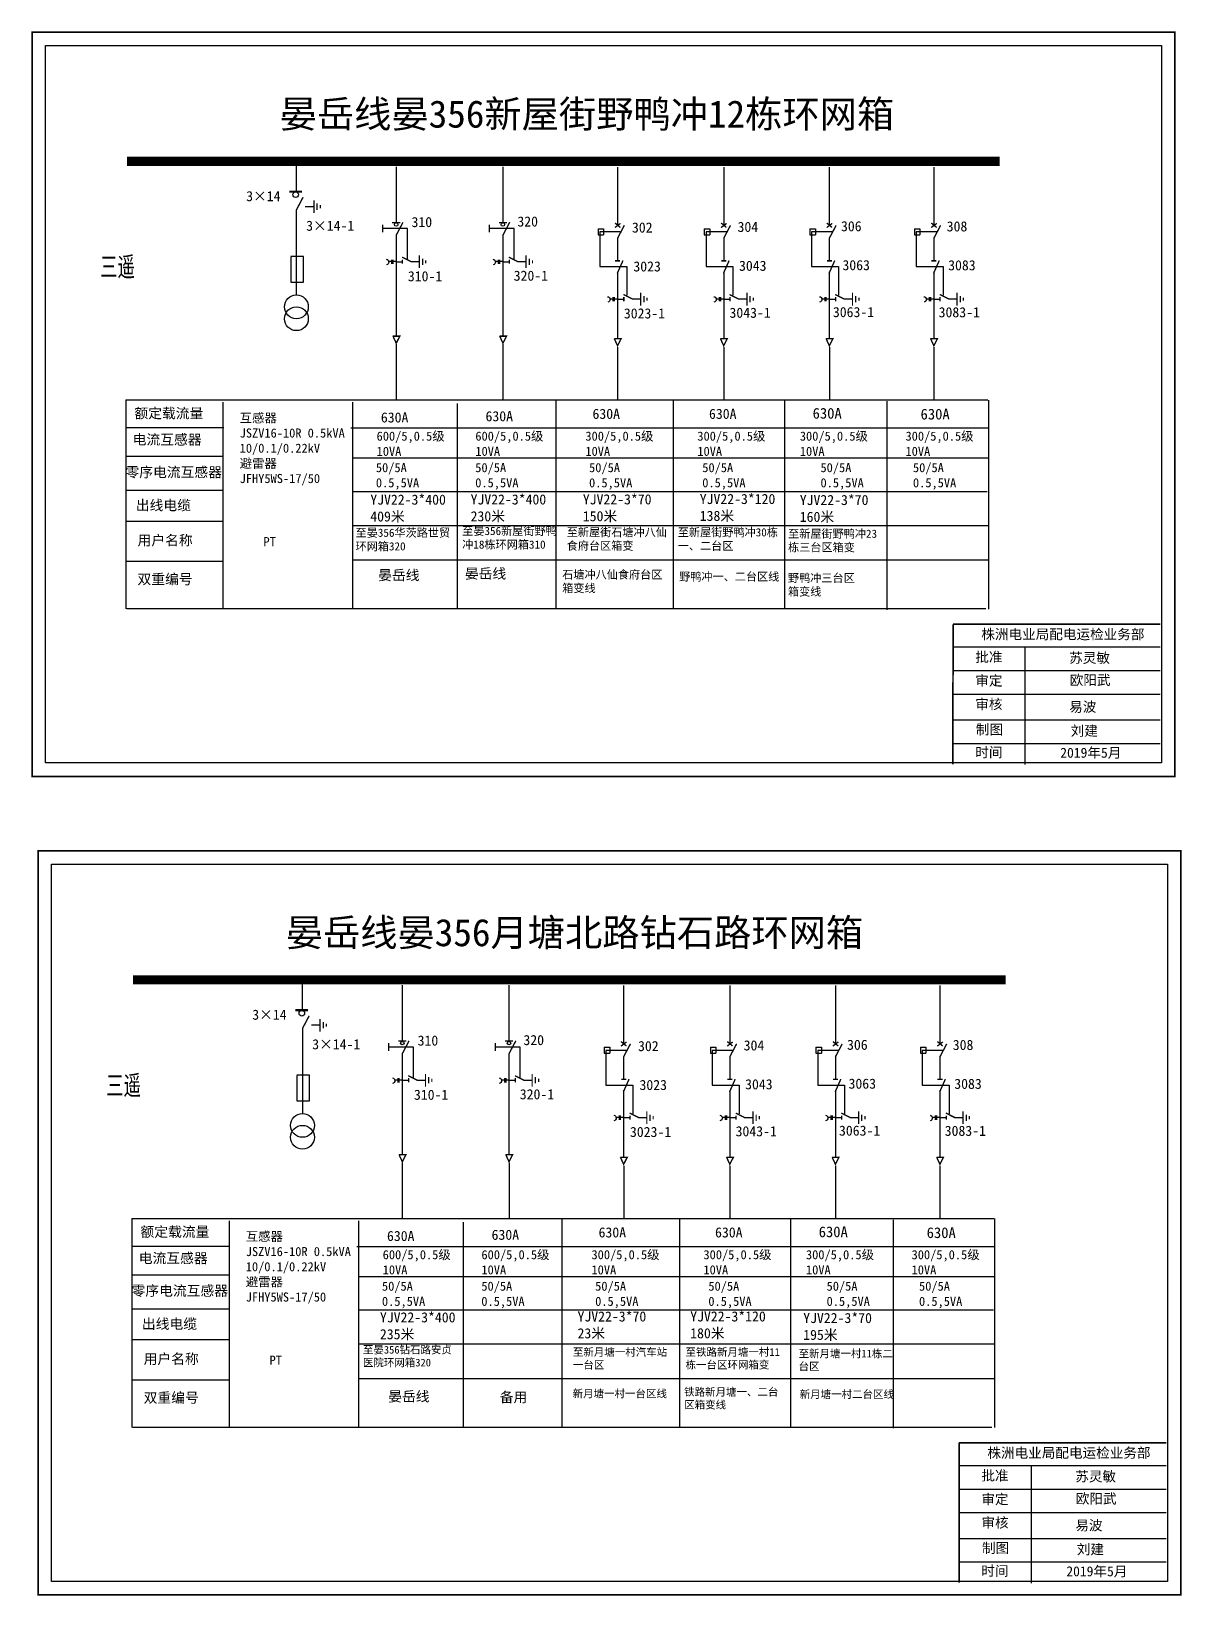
# Model space of a CAD drawing. Extents: x -374 to -258, y -132 to -80.
# Drawn here: x -334.9 to -297, y -131.5 to -80 of the extents above; entities that cross this region are included whole.
import ezdxf

# ---------------------------------------------------------------- set-up
doc = ezdxf.new("R2010")
doc.units = 0
doc.header["$LTSCALE"] = 0.774411
doc.linetypes.add('ACAD_ISO02W100', pattern=[15, 12, -3])
doc.linetypes.add('CENTER', pattern=[50.8, 31.75, -6.35, 6.35, -6.35])
doc.layers.get('0').update_dxf_attribs({"linetype": 'CONTINUOUS'})
doc.layers.add('2', color=7, linetype='CONTINUOUS')
doc.layers.add('3', color=7, linetype='CONTINUOUS')
doc.styles.add('hztxt_txtstyle_0.00_0_0', font='simkai.ttf')
doc.styles.add('hztxt_txtstyle_2.70_0_0', font='simkai.ttf', dxfattribs={"height": 2.7})
doc.styles.add('字体', font='', dxfattribs={"height": 2.5})
doc.styles.add('宋体', font='', dxfattribs={"width": 0.65})
doc.styles.get('字体').set_extended_font_data('SimSun')
doc.styles.get('宋体').set_extended_font_data('SimSun')

# ---------------------------------------------------------------- blocks, each defined once
blk = doc.blocks.new('JD')
for points in [[(-2, 0.2), (-2, -0.2), (2, 0.2), (2, -0.2)], [(1, -1.2), (1, -0.8), (-1, -1.2), (-1, -0.8)], [(-0.5, -1.8), (-0.5, -2.2), (0.5, -1.8), (0.5, -2.2)]]:
    blk.add_trace(points)

msp = doc.modelspace()

# ---------------------------------------------------------------- linework, layer by layer
at = {"color": 0}
for p, q in [((-326.184, -84.267), (-326.184, -85.253)), ((-322.888, -84.447), (-322.888, -86.281)), ((-319.373, -84.447), (-319.373, -86.281)), ((-315.596, -84.458), (-315.596, -86.382)), ((-312.099, -84.458), (-312.099, -86.382)), ((-308.62, -84.458), (-308.62, -86.382)), ((-305.176, -84.458), (-305.176, -86.382)), ((-326.179, -85.864), (-326.179, -88.661)), ((-325.884, -85.753), (-325.602, -85.753)), ((-316.235, -86.487), (-316.056, -86.487)), ((-316.235, -86.487), (-316.235, -86.686)), ((-316.056, -86.487), (-316.056, -86.686)), ((-312.738, -86.487), (-312.558, -86.487)), ((-312.738, -86.487), (-312.738, -86.686)), ((-312.558, -86.487), (-312.558, -86.686)), ((-309.259, -86.487), (-309.079, -86.487)), ((-309.259, -86.487), (-309.259, -86.686)), ((-309.079, -86.487), (-309.079, -86.686)), ((-305.816, -86.487), (-305.636, -86.487)), ((-305.816, -86.487), (-305.816, -86.686)), ((-305.636, -86.487), (-305.636, -86.686)), ((-322.888, -86.69), (-322.888, -90.02)), ((-319.373, -86.69), (-319.373, -90.02)), ((-316.235, -86.686), (-316.056, -86.686)), ((-315.596, -86.791), (-315.596, -87.534)), ((-312.738, -86.686), (-312.558, -86.686)), ((-312.099, -86.791), (-312.099, -87.534)), ((-309.259, -86.686), (-309.079, -86.686)), ((-308.62, -86.791), (-308.62, -87.534)), ((-305.816, -86.686), (-305.636, -86.686)), ((-305.176, -86.791), (-305.176, -87.534)), ((-322.888, -87.574), (-322.681, -87.574)), ((-322.41, -87.568), (-322.128, -87.568)), ((-319.373, -87.574), (-319.165, -87.574)), ((-318.895, -87.568), (-318.612, -87.568)), ((-315.596, -87.905), (-315.596, -90.097)), ((-312.099, -87.905), (-312.099, -90.097)), ((-308.62, -87.905), (-308.62, -90.097)), ((-305.176, -87.905), (-305.176, -90.097)), ((-315.596, -88.805), (-315.389, -88.805)), ((-315.118, -88.799), (-314.836, -88.799)), ((-312.099, -88.805), (-311.892, -88.805)), ((-311.621, -88.799), (-311.339, -88.799)), ((-308.62, -88.805), (-308.412, -88.805)), ((-308.141, -88.799), (-307.859, -88.799)), ((-305.176, -88.805), (-304.969, -88.805)), ((-304.698, -88.799), (-304.416, -88.799)), ((-328.566, -93.05), (-331.777, -93.05)), ((-328.578, -93.995), (-331.789, -93.995)), ((-328.578, -95.109), (-331.789, -95.109)), ((-328.59, -96.126), (-331.801, -96.126)), ((-328.578, -97.449), (-331.79, -97.449)), ((-325.983, -111.226), (-325.983, -112.212)), ((-322.688, -111.406), (-322.688, -113.24)), ((-319.172, -111.406), (-319.172, -113.24)), ((-315.396, -111.417), (-315.396, -113.341)), ((-311.898, -111.417), (-311.898, -113.341)), ((-308.419, -111.417), (-308.419, -113.341)), ((-304.976, -111.417), (-304.976, -113.341)), ((-325.978, -112.823), (-325.978, -115.62)), ((-325.683, -112.712), (-325.401, -112.712)), ((-322.688, -113.648), (-322.688, -116.979)), ((-319.172, -113.648), (-319.172, -116.979)), ((-316.035, -113.445), (-315.855, -113.445)), ((-316.035, -113.445), (-316.035, -113.645)), ((-316.035, -113.645), (-315.855, -113.645)), ((-315.855, -113.445), (-315.855, -113.645)), ((-315.396, -113.75), (-315.396, -114.492)), ((-312.537, -113.445), (-312.358, -113.445)), ((-312.537, -113.445), (-312.537, -113.645)), ((-312.537, -113.645), (-312.358, -113.645)), ((-312.358, -113.445), (-312.358, -113.645)), ((-311.898, -113.75), (-311.898, -114.492)), ((-309.058, -113.445), (-308.878, -113.445)), ((-309.058, -113.445), (-309.058, -113.645)), ((-309.058, -113.645), (-308.878, -113.645)), ((-308.878, -113.445), (-308.878, -113.645)), ((-308.419, -113.75), (-308.419, -114.492)), ((-305.615, -113.445), (-305.435, -113.445)), ((-305.615, -113.445), (-305.615, -113.645)), ((-305.615, -113.645), (-305.435, -113.645)), ((-305.435, -113.445), (-305.435, -113.645)), ((-304.976, -113.75), (-304.976, -114.492)), ((-322.688, -114.533), (-322.48, -114.533)), ((-322.21, -114.527), (-321.927, -114.527)), ((-319.172, -114.533), (-318.965, -114.533)), ((-318.694, -114.527), (-318.412, -114.527)), ((-315.396, -114.864), (-315.396, -117.056)), ((-311.898, -114.864), (-311.898, -117.056)), ((-308.419, -114.864), (-308.419, -117.056)), ((-304.976, -114.864), (-304.976, -117.056)), ((-315.396, -115.764), (-315.188, -115.764)), ((-314.918, -115.758), (-314.635, -115.758)), ((-311.898, -115.764), (-311.691, -115.764)), ((-311.42, -115.758), (-311.138, -115.758)), ((-308.419, -115.764), (-308.212, -115.764)), ((-307.941, -115.758), (-307.659, -115.758)), ((-304.976, -115.764), (-304.769, -115.764)), ((-304.498, -115.758), (-304.216, -115.758)), ((-328.365, -120.009), (-331.576, -120.009)), ((-328.377, -120.954), (-331.589, -120.954)), ((-328.377, -122.068), (-331.589, -122.068)), ((-328.389, -123.085), (-331.601, -123.085)), ((-328.378, -124.408), (-331.589, -124.408))]:
    msp.add_line(p, q, dxfattribs=at)
at = {"color": 0, "linetype": 'ACAD_ISO02W100'}
for p, q in [((-315.506, -86.591), (-316.178, -86.591)), ((-316.178, -86.591), (-316.178, -87.734)), ((-312.009, -86.591), (-312.681, -86.591)), ((-312.681, -86.591), (-312.681, -87.734)), ((-308.53, -86.591), (-309.202, -86.591)), ((-309.202, -86.591), (-309.202, -87.734)), ((-305.087, -86.591), (-305.759, -86.591)), ((-305.759, -86.591), (-305.759, -87.734)), ((-316.178, -87.734), (-315.292, -87.734)), ((-315.292, -87.734), (-315.292, -88.677)), ((-312.681, -87.734), (-311.795, -87.734)), ((-311.795, -87.734), (-311.795, -88.677)), ((-309.202, -87.734), (-308.315, -87.734)), ((-308.315, -87.734), (-308.315, -88.677)), ((-305.759, -87.734), (-304.872, -87.734)), ((-304.872, -87.734), (-304.872, -88.677)), ((-315.306, -113.549), (-315.978, -113.549)), ((-315.978, -113.549), (-315.978, -114.692)), ((-311.808, -113.549), (-312.48, -113.549)), ((-312.48, -113.549), (-312.48, -114.692)), ((-308.329, -113.549), (-309.001, -113.549)), ((-309.001, -113.549), (-309.001, -114.692)), ((-304.886, -113.549), (-305.558, -113.549)), ((-305.558, -113.549), (-305.558, -114.692)), ((-315.978, -114.692), (-315.091, -114.692)), ((-315.091, -114.692), (-315.091, -115.635)), ((-312.48, -114.692), (-311.594, -114.692)), ((-311.594, -114.692), (-311.594, -115.635)), ((-309.001, -114.692), (-308.115, -114.692)), ((-308.115, -114.692), (-308.115, -115.635)), ((-305.558, -114.692), (-304.672, -114.692)), ((-304.672, -114.692), (-304.672, -115.635))]:
    msp.add_line(p, q, dxfattribs=at)
at = {"color": 0, "linetype": 'CENTER'}
for p, q in [((-322.887, -90.289), (-322.887, -92.13)), ((-319.371, -90.289), (-319.371, -92.13)), ((-315.595, -90.392), (-315.595, -92.12)), ((-312.098, -90.392), (-312.098, -92.12)), ((-308.618, -90.392), (-308.618, -92.12)), ((-305.175, -90.392), (-305.175, -92.12)), ((-322.686, -117.248), (-322.686, -119.089)), ((-319.171, -117.248), (-319.171, -119.089)), ((-315.394, -117.35), (-315.394, -119.079)), ((-311.897, -117.35), (-311.897, -119.079)), ((-308.418, -117.35), (-308.418, -119.079)), ((-304.975, -117.35), (-304.975, -119.079))]:
    msp.add_line(p, q, dxfattribs=at)
at = {"color": 0, "linetype": 'Continuous'}
for p, q in [((-331.796, -92.126), (-303.397, -92.126)), ((-331.783, -99.009), (-331.783, -92.126)), ((-328.595, -92.2), (-328.595, -99.008)), ((-324.332, -92.2), (-324.332, -99.008)), ((-317.629, -92.139), (-317.629, -99.007)), ((-313.761, -92.139), (-313.761, -99.007)), ((-310.101, -92.144), (-310.101, -99.012)), ((-306.721, -92.167), (-306.721, -99.035)), ((-303.38, -92.131), (-303.38, -99.013)), ((-320.877, -92.246), (-320.877, -99.004)), ((-324.384, -93.045), (-303.388, -93.045)), ((-324.332, -94.034), (-303.38, -94.034)), ((-324.332, -95.138), (-303.415, -95.138)), ((-324.332, -96.257), (-303.358, -96.257)), ((-324.332, -97.396), (-303.388, -97.396)), ((-303.461, -99.009), (-331.761, -99.009)), ((-304.543, -100.258), (-297.717, -100.258)), ((-302.174, -100.258), (-302.174, -104.139)), ((-304.543, -101.037), (-297.717, -101.037)), ((-304.543, -101.815), (-297.717, -101.815)), ((-304.543, -102.663), (-297.717, -102.663)), ((-304.543, -103.44), (-297.717, -103.44)), ((-331.595, -119.085), (-303.197, -119.085)), ((-331.583, -125.968), (-331.583, -119.085)), ((-328.394, -119.159), (-328.394, -125.967)), ((-324.132, -119.159), (-324.132, -125.967)), ((-320.677, -119.204), (-320.677, -125.962)), ((-317.428, -119.098), (-317.428, -125.966)), ((-313.56, -119.098), (-313.56, -125.966)), ((-309.9, -119.103), (-309.9, -125.971)), ((-306.52, -119.126), (-306.52, -125.994)), ((-303.18, -119.089), (-303.18, -125.972)), ((-324.184, -120.004), (-303.187, -120.004)), ((-324.132, -120.993), (-303.18, -120.993)), ((-324.132, -122.097), (-303.215, -122.097)), ((-324.132, -123.216), (-303.158, -123.216)), ((-324.132, -124.355), (-303.187, -124.355)), ((-303.26, -125.968), (-331.561, -125.968)), ((-304.342, -127.217), (-297.517, -127.217)), ((-301.973, -127.217), (-301.973, -131.098)), ((-304.342, -127.996), (-297.517, -127.996)), ((-304.342, -128.774), (-297.517, -128.774)), ((-304.342, -129.622), (-297.517, -129.622)), ((-304.342, -130.399), (-297.517, -130.399))]:
    msp.add_line(p, q, dxfattribs=at)
at = {"color": 0, "linetype": 'Continuous', "const_width": 0.0547}
for points in [[(-334.882, -80.013), (-297.238, -80.013), (-297.238, -104.524), (-334.882, -104.524)], [(-334.682, -106.972), (-297.037, -106.972), (-297.037, -131.482), (-334.682, -131.482)]]:
    msp.add_lwpolyline(points, close=True, dxfattribs=at)
at = {"color": 0, "linetype": 'Continuous'}
for points in [[(-334.439, -80.456), (-297.68, -80.456), (-297.68, -104.081), (-334.439, -104.081)], [(-334.239, -107.414), (-297.48, -107.414), (-297.48, -131.04), (-334.239, -131.04)]]:
    msp.add_lwpolyline(points, close=True, dxfattribs=at)
at = {"color": 0}
for points, const_width in [([(-331.761, -84.267), (-303.007, -84.267)], 0.3), ([(-326.409, -85.267), (-325.989, -85.267)], 0.0713), ([(-326.179, -85.875), (-325.954, -85.449)], 0.0449), ([(-323.021, -86.287), (-322.756, -86.287)], 0.0449), ([(-322.888, -86.701), (-322.664, -86.275)], 0.0449), ([(-319.505, -86.287), (-319.24, -86.287)], 0.0449), ([(-319.373, -86.701), (-319.148, -86.275)], 0.0449), ([(-315.682, -86.449), (-315.499, -86.313)], 0.0449), ([(-315.68, -86.3), (-315.504, -86.446)], 0.0449), ([(-315.596, -86.803), (-315.372, -86.377)], 0.0449), ([(-312.184, -86.449), (-312.002, -86.313)], 0.0449), ([(-312.183, -86.3), (-312.007, -86.446)], 0.0449), ([(-312.099, -86.803), (-311.874, -86.377)], 0.0449), ([(-308.705, -86.449), (-308.522, -86.313)], 0.0449), ([(-308.703, -86.3), (-308.527, -86.446)], 0.0449), ([(-308.62, -86.803), (-308.395, -86.377)], 0.0449), ([(-305.262, -86.449), (-305.079, -86.313)], 0.0449), ([(-305.26, -86.3), (-305.084, -86.446)], 0.0449), ([(-305.176, -86.803), (-304.952, -86.377)], 0.0449), ([(-322.692, -87.424), (-322.393, -87.574)], 0.0449), ([(-322.681, -87.505), (-322.681, -87.643)], 0.0449), ([(-319.177, -87.424), (-318.877, -87.574)], 0.0449), ([(-319.165, -87.505), (-319.165, -87.643)], 0.0449), ([(-315.677, -87.545), (-315.51, -87.545)], 0.0449), ([(-315.605, -87.96), (-315.417, -87.536)], 0.0449), ([(-312.179, -87.545), (-312.013, -87.545)], 0.0449), ([(-312.108, -87.96), (-311.919, -87.536)], 0.0449), ([(-308.7, -87.545), (-308.534, -87.545)], 0.0449), ([(-308.629, -87.96), (-308.44, -87.536)], 0.0449), ([(-305.257, -87.545), (-305.091, -87.545)], 0.0449), ([(-305.186, -87.96), (-304.997, -87.536)], 0.0449), ([(-315.4, -88.655), (-315.101, -88.805)], 0.0449), ([(-315.389, -88.736), (-315.389, -88.874)], 0.0449), ([(-311.903, -88.655), (-311.604, -88.805)], 0.0449), ([(-311.892, -88.736), (-311.892, -88.874)], 0.0449), ([(-308.424, -88.655), (-308.124, -88.805)], 0.0449), ([(-308.412, -88.736), (-308.412, -88.874)], 0.0449), ([(-304.981, -88.655), (-304.681, -88.805)], 0.0449), ([(-304.969, -88.736), (-304.969, -88.874)], 0.0449), ([(-322.999, -90.027), (-322.77, -90.027), (-322.887, -90.258), (-322.996, -90.022)], 0.0449), ([(-319.483, -90.027), (-319.254, -90.027), (-319.371, -90.258), (-319.48, -90.022)], 0.0449), ([(-315.707, -90.111), (-315.478, -90.111), (-315.595, -90.342), (-315.704, -90.106)], 0.0449), ([(-312.209, -90.111), (-311.981, -90.111), (-312.098, -90.342), (-312.207, -90.106)], 0.0449), ([(-308.73, -90.111), (-308.501, -90.111), (-308.618, -90.342), (-308.727, -90.106)], 0.0449), ([(-305.287, -90.111), (-305.058, -90.111), (-305.175, -90.342), (-305.284, -90.106)], 0.0449), ([(-331.56, -111.226), (-302.806, -111.226)], 0.3), ([(-326.208, -112.226), (-325.788, -112.226)], 0.0713), ([(-325.978, -112.834), (-325.754, -112.408)], 0.0449), ([(-322.82, -113.245), (-322.555, -113.245)], 0.0449), ([(-322.688, -113.66), (-322.463, -113.234)], 0.0449), ([(-319.305, -113.245), (-319.04, -113.245)], 0.0449), ([(-319.172, -113.66), (-318.947, -113.234)], 0.0449), ([(-315.481, -113.408), (-315.299, -113.271)], 0.0449), ([(-315.48, -113.258), (-315.304, -113.405)], 0.0449), ([(-315.396, -113.761), (-315.171, -113.335)], 0.0449), ([(-311.984, -113.408), (-311.801, -113.271)], 0.0449), ([(-311.982, -113.258), (-311.806, -113.405)], 0.0449), ([(-311.898, -113.761), (-311.674, -113.335)], 0.0449), ([(-308.504, -113.408), (-308.322, -113.271)], 0.0449), ([(-308.503, -113.258), (-308.327, -113.405)], 0.0449), ([(-308.419, -113.761), (-308.194, -113.335)], 0.0449), ([(-305.061, -113.408), (-304.879, -113.271)], 0.0449), ([(-305.06, -113.258), (-304.884, -113.405)], 0.0449), ([(-304.976, -113.761), (-304.751, -113.335)], 0.0449), ([(-322.492, -114.383), (-322.192, -114.533)], 0.0449), ([(-318.976, -114.383), (-318.677, -114.533)], 0.0449), ([(-322.48, -114.464), (-322.48, -114.602)], 0.0449), ([(-318.965, -114.464), (-318.965, -114.602)], 0.0449), ([(-315.476, -114.504), (-315.31, -114.504)], 0.0449), ([(-315.405, -114.919), (-315.216, -114.495)], 0.0449), ([(-311.979, -114.504), (-311.812, -114.504)], 0.0449), ([(-311.907, -114.919), (-311.719, -114.495)], 0.0449), ([(-308.5, -114.504), (-308.333, -114.504)], 0.0449), ([(-308.428, -114.919), (-308.239, -114.495)], 0.0449), ([(-305.057, -114.504), (-304.89, -114.504)], 0.0449), ([(-304.985, -114.919), (-304.796, -114.495)], 0.0449), ([(-315.2, -115.614), (-314.9, -115.764)], 0.0449), ([(-315.188, -115.695), (-315.188, -115.833)], 0.0449), ([(-311.702, -115.614), (-311.403, -115.764)], 0.0449), ([(-311.691, -115.695), (-311.691, -115.833)], 0.0449), ([(-308.223, -115.614), (-307.924, -115.764)], 0.0449), ([(-308.212, -115.695), (-308.212, -115.833)], 0.0449), ([(-304.78, -115.614), (-304.481, -115.764)], 0.0449), ([(-304.769, -115.695), (-304.769, -115.833)], 0.0449), ([(-322.798, -116.985), (-322.569, -116.985), (-322.686, -117.217), (-322.795, -116.981)], 0.0449), ([(-319.283, -116.985), (-319.054, -116.985), (-319.171, -117.217), (-319.28, -116.981)], 0.0449), ([(-315.506, -117.069), (-315.277, -117.069), (-315.394, -117.301), (-315.503, -117.065)], 0.0449), ([(-312.009, -117.069), (-311.78, -117.069), (-311.897, -117.301), (-312.006, -117.065)], 0.0449), ([(-308.529, -117.069), (-308.301, -117.069), (-308.418, -117.301), (-308.527, -117.065)], 0.0449), ([(-305.086, -117.069), (-304.858, -117.069), (-304.975, -117.301), (-305.084, -117.065)], 0.0449)]:
    msp.add_lwpolyline(points, dxfattribs=dict(at, const_width=const_width))
for points in [[(-323.341, -86.355), (-323.341, -86.605)], [(-319.826, -86.355), (-319.826, -86.605)], [(-326.357, -87.413), (-326.357, -88.253), (-325.941, -88.253), (-325.941, -87.404), (-326.357, -87.404)], [(-323.039, -87.572), (-323.134, -87.572)], [(-323.039, -87.509), (-323.039, -87.645)], [(-322.997, -87.509), (-322.997, -87.645)], [(-322.889, -87.572), (-322.997, -87.572)], [(-319.524, -87.572), (-319.618, -87.572)], [(-319.524, -87.509), (-319.524, -87.645)], [(-319.482, -87.509), (-319.482, -87.645)], [(-319.373, -87.572), (-319.482, -87.572)], [(-315.747, -88.803), (-315.842, -88.803)], [(-315.747, -88.74), (-315.747, -88.876)], [(-315.705, -88.74), (-315.705, -88.876)], [(-315.597, -88.803), (-315.705, -88.803)], [(-312.25, -88.803), (-312.345, -88.803)], [(-312.25, -88.74), (-312.25, -88.876)], [(-312.208, -88.74), (-312.208, -88.876)], [(-312.099, -88.803), (-312.208, -88.803)], [(-308.771, -88.803), (-308.865, -88.803)], [(-308.771, -88.74), (-308.771, -88.876)], [(-308.729, -88.74), (-308.729, -88.876)], [(-308.62, -88.803), (-308.729, -88.803)], [(-305.328, -88.803), (-305.422, -88.803)], [(-305.328, -88.74), (-305.328, -88.876)], [(-305.286, -88.74), (-305.286, -88.876)], [(-305.177, -88.803), (-305.286, -88.803)], [(-323.141, -113.313), (-323.141, -113.564)], [(-319.625, -113.313), (-319.625, -113.564)], [(-326.156, -114.372), (-326.156, -115.212), (-325.741, -115.212), (-325.741, -114.362), (-326.156, -114.362)], [(-322.839, -114.53), (-322.933, -114.53)], [(-322.839, -114.467), (-322.839, -114.604)], [(-322.797, -114.467), (-322.797, -114.604)], [(-322.688, -114.53), (-322.797, -114.53)], [(-319.323, -114.53), (-319.418, -114.53)], [(-319.323, -114.467), (-319.323, -114.604)], [(-319.281, -114.467), (-319.281, -114.604)], [(-319.173, -114.53), (-319.281, -114.53)], [(-315.547, -115.762), (-315.641, -115.762)], [(-315.547, -115.699), (-315.547, -115.835)], [(-315.505, -115.699), (-315.505, -115.835)], [(-315.396, -115.762), (-315.505, -115.762)], [(-312.049, -115.762), (-312.144, -115.762)], [(-312.049, -115.699), (-312.049, -115.835)], [(-312.007, -115.699), (-312.007, -115.835)], [(-311.899, -115.762), (-312.007, -115.762)], [(-308.57, -115.762), (-308.665, -115.762)], [(-308.57, -115.699), (-308.57, -115.835)], [(-308.528, -115.699), (-308.528, -115.835)], [(-308.419, -115.762), (-308.528, -115.762)], [(-305.127, -115.762), (-305.222, -115.762)], [(-305.127, -115.699), (-305.127, -115.835)], [(-305.085, -115.699), (-305.085, -115.835)], [(-304.976, -115.762), (-305.085, -115.762)]]:
    msp.add_lwpolyline(points, dxfattribs=at)
at = {"color": 0, "linetype": 'ACAD_ISO02W100'}
for points in [[(-322.52, -87.503), (-322.52, -86.48), (-323.341, -86.48)], [(-319.004, -87.503), (-319.004, -86.48), (-319.826, -86.48)], [(-322.319, -114.462), (-322.319, -113.438), (-323.141, -113.438)], [(-318.804, -114.462), (-318.804, -113.438), (-319.625, -113.438)]]:
    msp.add_lwpolyline(points, dxfattribs=at)
at = {"color": 0}
for points in [[(-323.215, -87.495, -0.877934), (-323.211, -87.677)], [(-319.699, -87.495, -0.877934), (-319.696, -87.677)], [(-315.923, -88.726, -0.877934), (-315.919, -88.908)], [(-312.425, -88.726, -0.877934), (-312.422, -88.908)], [(-308.946, -88.726, -0.877934), (-308.942, -88.908)], [(-305.503, -88.726, -0.877934), (-305.499, -88.908)], [(-323.014, -114.453, -0.877934), (-323.01, -114.636)], [(-319.498, -114.453, -0.877934), (-319.495, -114.636)], [(-315.722, -115.685, -0.877934), (-315.719, -115.867)], [(-312.225, -115.685, -0.877934), (-312.221, -115.867)], [(-308.745, -115.685, -0.877934), (-308.742, -115.867)], [(-305.302, -115.685, -0.877934), (-305.299, -115.867)]]:
    msp.add_lwpolyline(points, format="xyb", dxfattribs=at)
at = {"color": 0, "linetype": 'Continuous', "const_width": 0.0547}
for points in [[(-304.543, -99.516), (-304.547, -104.126)], [(-304.543, -99.516), (-297.717, -99.516)], [(-304.342, -126.474), (-304.346, -131.085)], [(-304.342, -126.474), (-297.517, -126.474)]]:
    msp.add_lwpolyline(points, dxfattribs=at)
at = {"color": 0}
for centre, radius in [((-326.199, -85.368), 0.0914), ((-322.888, -86.35), 0.0576), ((-319.373, -86.35), 0.0576), ((-325.998, -112.327), 0.0914), ((-322.688, -113.309), 0.0576), ((-319.172, -113.309), 0.0576)]:
    msp.add_circle(centre, radius, dxfattribs=at)
at = {"layer": '2', "color": 0}
for centre in [(-326.176, -89.06), (-326.176, -89.452), (-325.976, -116.019), (-325.976, -116.411)]:
    msp.add_circle(centre, 0.392, dxfattribs=at)

# ---------------------------------------------------------------- block references
at = {"color": 0, "zscale": 0.104839657637854, "rotation": 90}
for p, xscale, yscale in [((-325.598, -85.761), 0.1048396576378465, 0.1048396576378465), ((-322.124, -87.576), 0.1048396576378465, 0.1048396576378465), ((-318.608, -87.576), 0.1048396576378465, 0.1048396576378465), ((-314.832, -88.807), 0.1048396576378465, 0.1048396576378465), ((-311.335, -88.807), 0.1048396576378465, 0.1048396576378465), ((-307.855, -88.807), 0.1048396576378465, 0.1048396576378465), ((-304.412, -88.807), 0.1048396576378465, 0.1048396576378465), ((-325.397, -112.72), 0.1048396576378536, 0.1048396576378536), ((-321.923, -114.535), 0.1048396576378536, 0.1048396576378536), ((-318.408, -114.535), 0.1048396576378536, 0.1048396576378536), ((-314.631, -115.766), 0.1048396576378536, 0.1048396576378536), ((-311.134, -115.766), 0.1048396576378536, 0.1048396576378536), ((-307.655, -115.766), 0.1048396576378536, 0.1048396576378536), ((-304.212, -115.766), 0.1048396576378536, 0.1048396576378536)]:
    msp.add_blockref('JD', p, dxfattribs=dict(at, xscale=xscale, yscale=yscale))

# ---------------------------------------------------------------- texts
at = {"color": 0, "linetype": 'Continuous', "style": 'hztxt_txtstyle_2.70_0_0'}
for s, p in [('3×14', (-327.83, -85.581)), ('3×14-1', (-325.854, -86.555)), ('310', (-322.383, -86.434)), ('320', (-318.896, -86.416)), ('302', (-315.122, -86.614)), ('304', (-311.642, -86.593)), ('306', (-308.235, -86.572)), ('308', (-304.752, -86.577)), ('3023', (-315.074, -87.895)), ('3043', (-311.594, -87.874)), ('3063', (-308.187, -87.853)), ('3083', (-304.704, -87.858)), ('310-1', (-322.503, -88.219)), ('320-1', (-319.017, -88.201)), ('3023-1', (-315.388, -89.442)), ('3043-1', (-311.908, -89.421)), ('3063-1', (-308.501, -89.399)), ('3083-1', (-305.018, -89.405)), ('3×14', (-327.63, -112.54)), ('3×14-1', (-325.654, -113.514)), ('310', (-322.182, -113.392)), ('320', (-318.696, -113.375)), ('302', (-314.921, -113.573)), ('304', (-311.441, -113.551)), ('306', (-308.035, -113.53)), ('308', (-304.552, -113.536)), ('310-1', (-322.303, -115.177)), ('320-1', (-318.816, -115.16)), ('3023', (-314.873, -114.854)), ('3043', (-311.393, -114.832)), ('3063', (-307.986, -114.811)), ('3083', (-304.503, -114.817)), ('3023-1', (-315.187, -116.401)), ('3043-1', (-311.707, -116.379)), ('3063-1', (-308.301, -116.358)), ('3083-1', (-304.818, -116.364))]:
    msp.add_text(s, height=0.3328, dxfattribs=at).set_placement(p)
at = {"color": 0, "linetype": 'Continuous', "attachment_point": 1}
for s, insert, char_height, width, style in [('晏岳线晏356新屋街野鸭冲12栋环网箱', (-326.729, -82.259), 0.9, 27.16927, '字体'), ('{\\fSimSun|b0|i0|c134|p2;额定载流量}', (-331.512, -92.399), 0.33282, 5.36557, 'hztxt_txtstyle_2.70_0_0'), ('\\A1;{\\fSimSun|b0|i0|c134|p2;互感器\\PJSZV16-10R 0.5kVA\\P10/0.1/0.22kV\\P避雷器\\PJFHY5WS-17/50}', (-328.045, -92.567), 0.29954, 5.52338, 'hztxt_txtstyle_2.70_0_0'), ('{\\fSimSun|b0|i0|c134|p2;630A}', (-323.392, -92.536), 0.33282, 5.36557, 'hztxt_txtstyle_2.70_0_0'), ('{\\fSimSun|b0|i0|c134|p2;630A}', (-319.945, -92.496), 0.33282, 5.36557, 'hztxt_txtstyle_2.70_0_0'), ('{\\fSimSun|b0|i0|c134|p2;630A}', (-316.421, -92.418), 0.33282, 5.36557, 'hztxt_txtstyle_2.70_0_0'), ('{\\fSimSun|b0|i0|c134|p2;630A}', (-312.583, -92.418), 0.33282, 5.36557, 'hztxt_txtstyle_2.70_0_0'), ('{\\fSimSun|b0|i0|c134|p2;630A}', (-309.169, -92.39), 0.35272, 2.83619, 'hztxt_txtstyle_0.00_0_0'), ('{\\fSimSun|b0|i0|c134|p2;630A}', (-305.613, -92.418), 0.35272, 2.83619, 'hztxt_txtstyle_0.00_0_0'), ('{\\fSimSun|b0|i0|c134|p2;电流互感器}', (-331.569, -93.265), 0.33282, 5.36557, 'hztxt_txtstyle_2.70_0_0'), ('\\A1;{\\fSimSun|b0|i0|c134|p2;600/5,0.5级\\P10VA}', (-323.533, -93.169), 0.29954, 5.52338, 'hztxt_txtstyle_2.70_0_0'), ('\\A1;{\\fSimSun|b0|i0|c134|p2;600/5,0.5级\\P10VA}', (-320.28, -93.169), 0.29954, 5.52338, 'hztxt_txtstyle_2.70_0_0'), ('\\A1;{\\fSimSun|b0|i0|c134|p2;300/5,0.5级\\P10VA}', (-316.655, -93.169), 0.29954, 5.52338, 'hztxt_txtstyle_2.70_0_0'), ('\\A1;{\\fSimSun|b0|i0|c134|p2;300/5,0.5级\\P10VA}', (-312.967, -93.169), 0.29954, 5.52338, 'hztxt_txtstyle_2.70_0_0'), ('\\A1;{\\fSimSun|b0|i0|c134|p2;300/5,0.5级\\P10VA}', (-309.59, -93.169), 0.29954, 5.52338, 'hztxt_txtstyle_2.70_0_0'), ('\\A1;{\\fSimSun|b0|i0|c134|p2;300/5,0.5级\\P10VA}', (-306.109, -93.169), 0.29954, 5.52338, 'hztxt_txtstyle_2.70_0_0'), ('{\\fSimSun|b0|i0|c134|p2;零序电流互感器}', (-331.806, -94.338), 0.33282, 5.36557, 'hztxt_txtstyle_2.70_0_0'), ('{\\fSimSun|b0|i0|c134|p2;50/5A\\P0.5,5VA}', (-323.557, -94.206), 0.29954, 5.36557, 'hztxt_txtstyle_2.70_0_0'), ('{\\fSimSun|b0|i0|c134|p2;50/5A\\P0.5,5VA}', (-320.284, -94.206), 0.29954, 5.36557, 'hztxt_txtstyle_2.70_0_0'), ('{\\fSimSun|b0|i0|c134|p2;50/5A\\P0.5,5VA}', (-316.534, -94.206), 0.29954, 5.36557, 'hztxt_txtstyle_2.70_0_0'), ('{\\fSimSun|b0|i0|c134|p2;50/5A\\P0.5,5VA}', (-312.805, -94.206), 0.29954, 5.36557, 'hztxt_txtstyle_2.70_0_0'), ('{\\fSimSun|b0|i0|c134|p2;50/5A\\P0.5,5VA}', (-308.91, -94.206), 0.29954, 5.36557, 'hztxt_txtstyle_2.70_0_0'), ('{\\fSimSun|b0|i0|c134|p2;50/5A\\P0.5,5VA}', (-305.864, -94.206), 0.29954, 5.36557, 'hztxt_txtstyle_2.70_0_0'), ('{\\fSimSun|b0|i0|c134|p2;YJV22-3*400\\P409米}', (-323.741, -95.243), 0.33282, 5.36557, 'hztxt_txtstyle_2.70_0_0'), ('{\\fSimSun|b0|i0|c134|p2;YJV22-3*400\\P230米}', (-320.437, -95.237), 0.33282, 5.36557, 'hztxt_txtstyle_2.70_0_0'), ('{\\fSimSun|b0|i0|c134|p2;YJV22-3*70\\P150米}', (-316.74, -95.234), 0.33282, 5.36557, 'hztxt_txtstyle_2.70_0_0'), ('{\\fSimSun|b0|i0|c134|p2;YJV22-3*120\\P138米}', (-312.888, -95.222), 0.33282, 5.36557, 'hztxt_txtstyle_2.70_0_0'), ('{\\fSimSun|b0|i0|c134|p2;YJV22-3*70\\P160米}', (-309.593, -95.255), 0.33282, 5.36557, 'hztxt_txtstyle_2.70_0_0'), ('{\\fSimSun|b0|i0|c134|p2;出线电缆}', (-331.466, -95.43), 0.33282, 5.36557, 'hztxt_txtstyle_2.70_0_0'), ('{\\fSimSun|b0|i0|c134|p2;至晏356华茨路世贸环网箱320}', (-324.226, -96.366), 0.26876, 3.42797, 'hztxt_txtstyle_2.70_0_0'), ('{\\fSimSun|b0|i0|c134|p2;至晏356新屋街野鸭冲18栋环网箱310}', (-320.713, -96.308), 0.26876, 3.42797, 'hztxt_txtstyle_2.70_0_0'), ('{\\fSimSun|b0|i0|c134|p2;至新屋街石塘冲八仙食府台区箱变}', (-317.269, -96.349), 0.26876, 3.42797, 'hztxt_txtstyle_2.70_0_0'), ('{\\fSimSun|b0|i0|c134|p2;至新屋街野鸭冲30栋一、二台区}', (-313.611, -96.352), 0.26876, 3.42797, 'hztxt_txtstyle_2.70_0_0'), ('{\\fSimSun|b0|i0|c134|p2;用户名称}', (-331.409, -96.584), 0.33282, 5.36557, 'hztxt_txtstyle_2.70_0_0'), ('{\\fSimSun|b0|i0|c134|p2;PT}', (-327.261, -96.644), 0.30072, 2.33958, 'hztxt_txtstyle_0.00_0_0'), ('{\\fSimSun|b0|i0|c134|p2;至新屋街野鸭冲23栋三台区箱变}', (-309.978, -96.399), 0.26876, 3.23219, 'hztxt_txtstyle_2.70_0_0'), ('{\\fSimSun|b0|i0|c134|p2;双重编号}', (-331.409, -97.862), 0.33282, 5.36557, 'hztxt_txtstyle_2.70_0_0'), ('{\\fSimSun|b0|i0|c134|p2;晏岳线}', (-323.483, -97.729), 0.33282, 3.08221, 'hztxt_txtstyle_2.70_0_0'), ('{\\fSimSun|b0|i0|c134|p2;晏岳线}', (-320.626, -97.677), 0.33282, 3.08221, 'hztxt_txtstyle_2.70_0_0'), ('{\\fSimSun|b0|i0|c134|p2;石塘冲八仙食府台区箱变线}', (-317.418, -97.744), 0.26876, 3.42797, 'hztxt_txtstyle_2.70_0_0'), ('{\\fSimSun|b0|i0|c134|p2;野鸭冲一、二台区线}', (-313.567, -97.812), 0.26876, 3.42797, 'hztxt_txtstyle_2.70_0_0'), ('{\\fSimSun|b0|i0|c134|p2;野鸭冲三台区箱变线}', (-309.981, -97.858), 0.26876, 2.42729, 'hztxt_txtstyle_2.70_0_0'), ('株洲电业局配电运检业务部', (-303.611, -99.68), 0.32832, 8.97604, '字体'), ('{\\fKaiTi_GB2312|b0|i0|c134|p49;批准}', (-303.81, -100.429), 0.32832, 2.56763, '字体'), ('苏灵敏', (-300.716, -100.457), 0.3283, 2.56763, '字体'), ('\\f\uffbfﾬￌﾣﾤ_GB2312|b0|i0|c134|p49;审定', (-303.81, -101.208), 0.32832, 2.56763, '字体'), ('欧阳武', (-300.699, -101.188), 0.3283, 2.56763, '字体'), ('\\f\uffbfﾬￌﾣﾤ_GB2312|b0|i0|c134|p49;审核', (-303.81, -101.981), 0.32832, 2.56763, '字体'), ('易波', (-300.716, -102.069), 0.3283, 2.56763, '字体'), ('\\f\uffbfﾬￌﾣﾤ_GB2312|b0|i0|c134|p49;制图', (-303.792, -102.815), 0.32832, 2.56763, '字体'), ('刘建', (-300.667, -102.859), 0.3283, 2.56763, '字体'), ('\\f\uffbfﾬￌﾣﾤ_GB2312|b0|i0|c134|p49;时间', (-303.81, -103.568), 0.32832, 2.56763, '字体'), ('2019年5月', (-301.011, -103.582), 0.3283, 4.80244, '字体'), ('晏岳线晏356月塘北路钻石路环网箱', (-326.528, -109.218), 0.9, 27.16927, '字体'), ('{\\fSimSun|b0|i0|c134|p2;额定载流量}', (-331.311, -119.358), 0.33282, 5.36557, 'hztxt_txtstyle_2.70_0_0'), ('\\A1;{\\fSimSun|b0|i0|c134|p2;互感器\\PJSZV16-10R 0.5kVA\\P10/0.1/0.22kV\\P避雷器\\PJFHY5WS-17/50}', (-327.844, -119.525), 0.29954, 5.52338, 'hztxt_txtstyle_2.70_0_0'), ('{\\fSimSun|b0|i0|c134|p2;630A}', (-323.191, -119.494), 0.33282, 5.36557, 'hztxt_txtstyle_2.70_0_0'), ('{\\fSimSun|b0|i0|c134|p2;630A}', (-319.745, -119.455), 0.33282, 5.36557, 'hztxt_txtstyle_2.70_0_0'), ('{\\fSimSun|b0|i0|c134|p2;630A}', (-316.22, -119.377), 0.33282, 5.36557, 'hztxt_txtstyle_2.70_0_0'), ('{\\fSimSun|b0|i0|c134|p2;630A}', (-312.383, -119.377), 0.33282, 5.36557, 'hztxt_txtstyle_2.70_0_0'), ('{\\fSimSun|b0|i0|c134|p2;630A}', (-308.969, -119.349), 0.35272, 2.83619, 'hztxt_txtstyle_0.00_0_0'), ('{\\fSimSun|b0|i0|c134|p2;630A}', (-305.412, -119.377), 0.35272, 2.83619, 'hztxt_txtstyle_0.00_0_0'), ('{\\fSimSun|b0|i0|c134|p2;电流互感器}', (-331.369, -120.224), 0.33282, 5.36557, 'hztxt_txtstyle_2.70_0_0'), ('\\A1;{\\fSimSun|b0|i0|c134|p2;600/5,0.5级\\P10VA}', (-323.333, -120.128), 0.29954, 5.52338, 'hztxt_txtstyle_2.70_0_0'), ('\\A1;{\\fSimSun|b0|i0|c134|p2;600/5,0.5级\\P10VA}', (-320.08, -120.128), 0.29954, 5.52338, 'hztxt_txtstyle_2.70_0_0'), ('\\A1;{\\fSimSun|b0|i0|c134|p2;300/5,0.5级\\P10VA}', (-316.454, -120.128), 0.29954, 5.52338, 'hztxt_txtstyle_2.70_0_0'), ('\\A1;{\\fSimSun|b0|i0|c134|p2;300/5,0.5级\\P10VA}', (-312.766, -120.128), 0.29954, 5.52338, 'hztxt_txtstyle_2.70_0_0'), ('\\A1;{\\fSimSun|b0|i0|c134|p2;300/5,0.5级\\P10VA}', (-309.389, -120.128), 0.29954, 5.52338, 'hztxt_txtstyle_2.70_0_0'), ('\\A1;{\\fSimSun|b0|i0|c134|p2;300/5,0.5级\\P10VA}', (-305.909, -120.128), 0.29954, 5.52338, 'hztxt_txtstyle_2.70_0_0'), ('{\\fSimSun|b0|i0|c134|p2;零序电流互感器}', (-331.605, -121.297), 0.33282, 5.36557, 'hztxt_txtstyle_2.70_0_0'), ('{\\fSimSun|b0|i0|c134|p2;50/5A\\P0.5,5VA}', (-323.357, -121.165), 0.29954, 5.36557, 'hztxt_txtstyle_2.70_0_0'), ('{\\fSimSun|b0|i0|c134|p2;50/5A\\P0.5,5VA}', (-320.083, -121.165), 0.29954, 5.36557, 'hztxt_txtstyle_2.70_0_0'), ('{\\fSimSun|b0|i0|c134|p2;50/5A\\P0.5,5VA}', (-316.333, -121.165), 0.29954, 5.36557, 'hztxt_txtstyle_2.70_0_0'), ('{\\fSimSun|b0|i0|c134|p2;50/5A\\P0.5,5VA}', (-312.604, -121.165), 0.29954, 5.36557, 'hztxt_txtstyle_2.70_0_0'), ('{\\fSimSun|b0|i0|c134|p2;50/5A\\P0.5,5VA}', (-308.709, -121.165), 0.29954, 5.36557, 'hztxt_txtstyle_2.70_0_0'), ('{\\fSimSun|b0|i0|c134|p2;50/5A\\P0.5,5VA}', (-305.664, -121.165), 0.29954, 5.36557, 'hztxt_txtstyle_2.70_0_0'), ('{\\fSimSun|b0|i0|c134|p2;出线电缆}', (-331.265, -122.389), 0.33282, 5.36557, 'hztxt_txtstyle_2.70_0_0'), ('{\\fSimSun|b0|i0|c134|p2;YJV22-3*400\\P235米}', (-323.424, -122.175), 0.33282, 5.36557, 'hztxt_txtstyle_2.70_0_0'), ('{\\fSimSun|b0|i0|c134|p2;YJV22-3*70\\P23米}', (-316.914, -122.146), 0.33282, 5.36557, 'hztxt_txtstyle_2.70_0_0'), ('{\\fSimSun|b0|i0|c134|p2;YJV22-3*120\\P180米}', (-313.202, -122.144), 0.33282, 5.36557, 'hztxt_txtstyle_2.70_0_0'), ('{\\fSimSun|b0|i0|c134|p2;YJV22-3*70\\P195米}', (-309.479, -122.196), 0.33282, 5.36557, 'hztxt_txtstyle_2.70_0_0'), ('{\\fSimSun|b0|i0|c134|p2;用户名称}', (-331.208, -123.543), 0.33282, 5.36557, 'hztxt_txtstyle_2.70_0_0'), ('{\\fSimSun|b0|i0|c134|p2;PT}', (-327.06, -123.603), 0.30072, 2.33958, 'hztxt_txtstyle_0.00_0_0'), ('{\\fSimSun|b0|i0|c134|p2;至晏356钻石路安贞医院环网箱320}', (-323.984, -123.283), 0.25295, 3.15275, 'hztxt_txtstyle_2.70_0_0'), ('{\\fSimSun|b0|i0|c134|p2;至新月塘一村汽车站一台区}', (-317.066, -123.359), 0.25295, 3.15275, 'hztxt_txtstyle_2.70_0_0'), ('{\\fSimSun|b0|i0|c134|p2;至铁路新月塘一村11栋一台区环网箱变}', (-313.355, -123.357), 0.25295, 3.31424, 'hztxt_txtstyle_2.70_0_0'), ('{\\fSimSun|b0|i0|c134|p2;至新月塘一村11栋二台区}', (-309.631, -123.409), 0.25295, 3.15275, 'hztxt_txtstyle_2.70_0_0'), ('{\\fSimSun|b0|i0|c134|p2;新月塘一村一台区线}', (-317.074, -124.727), 0.25295, 3.15275, 'hztxt_txtstyle_2.70_0_0'), ('{\\fSimSun|b0|i0|c134|p2;铁路新月塘一、二台区箱变线}', (-313.401, -124.672), 0.25295, 3.15275, 'hztxt_txtstyle_2.70_0_0'), ('{\\fSimSun|b0|i0|c134|p2;双重编号}', (-331.208, -124.821), 0.33282, 5.36557, 'hztxt_txtstyle_2.70_0_0'), ('{\\fSimSun|b0|i0|c134|p2;晏岳线}', (-323.151, -124.779), 0.33282, 3.08221, 'hztxt_txtstyle_2.70_0_0'), ('{\\fSimSun|b0|i0|c134|p2;备用}', (-319.475, -124.803), 0.33282, 3.08221, 'hztxt_txtstyle_2.70_0_0'), ('{\\fSimSun|b0|i0|c134|p2;新月塘一村二台区线}', (-309.594, -124.749), 0.25295, 3.15275, 'hztxt_txtstyle_2.70_0_0'), ('株洲电业局配电运检业务部', (-303.411, -126.639), 0.32832, 8.97604, '字体'), ('{\\fKaiTi_GB2312|b0|i0|c134|p49;批准}', (-303.609, -127.388), 0.32832, 2.56763, '字体'), ('苏灵敏', (-300.515, -127.416), 0.3283, 2.56763, '字体'), ('\\f\uffbfﾬￌﾣﾤ_GB2312|b0|i0|c134|p49;审定', (-303.609, -128.167), 0.32832, 2.56763, '字体'), ('欧阳武', (-300.499, -128.147), 0.3283, 2.56763, '字体'), ('\\f\uffbfﾬￌﾣﾤ_GB2312|b0|i0|c134|p49;审核', (-303.609, -128.94), 0.32832, 2.56763, '字体'), ('易波', (-300.515, -129.028), 0.3283, 2.56763, '字体'), ('\\f\uffbfﾬￌﾣﾤ_GB2312|b0|i0|c134|p49;制图', (-303.591, -129.774), 0.32832, 2.56763, '字体'), ('刘建', (-300.467, -129.818), 0.3283, 2.56763, '字体'), ('\\f\uffbfﾬￌﾣﾤ_GB2312|b0|i0|c134|p49;时间', (-303.609, -130.527), 0.32832, 2.56763, '字体'), ('2019年5月', (-300.811, -130.541), 0.3283, 4.80244, '字体')]:
    msp.add_mtext(s, dxfattribs=dict(at, insert=insert, char_height=char_height, width=width, style=style))
at = {"layer": '3', "color": 0, "style": '宋体', "width": 0.65}
for p in [(-332.638, -88.061, -0.009), (-332.438, -115.02, -0.009)]:
    msp.add_text('三遥', height=0.643, dxfattribs=at).set_placement(p)

doc.saveas('drawing.dxf')
